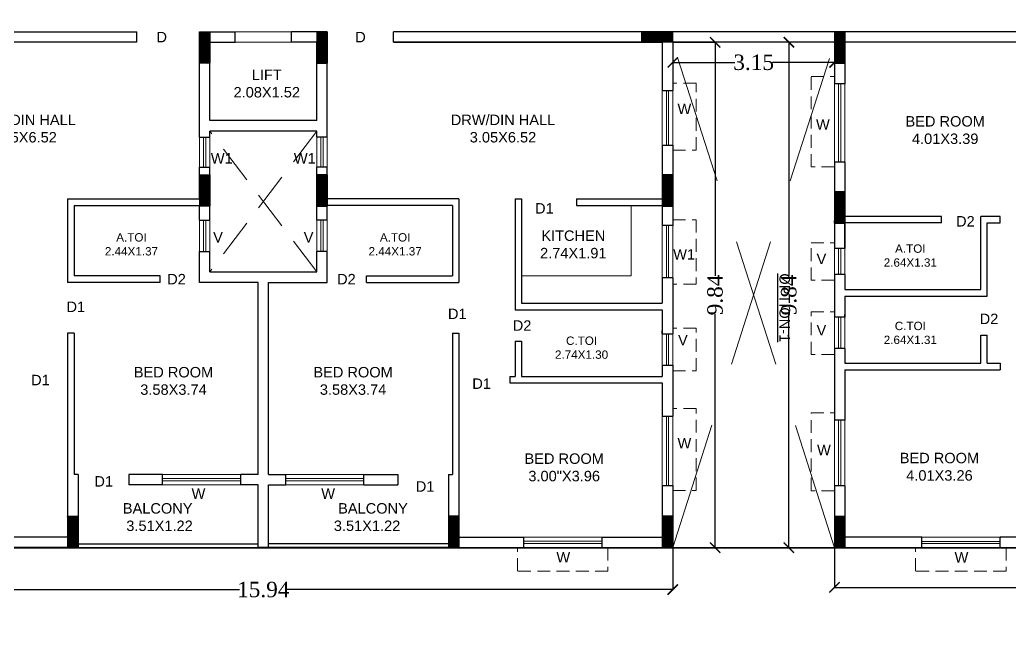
# Model space of a CAD drawing. Header units: metres. Extents: x 0 to 63445, y 32361 to 32804.
# Drawn here: x 63020.57 to 63039.85, y 32756.5 to 32768.65 of the extents above; entities that cross this region are included whole.
import ezdxf

# ---------------------------------------------------------------- set-up
doc = ezdxf.new("R2010")
doc.units = ezdxf.units.M
doc.header["$MEASUREMENT"] = 0
doc.header["$PDMODE"] = 34
doc.header["$PDSIZE"] = -10
for name, pattern in [('CONTINULUS', [0]), ('DASHED', [0.75, 0.5, -0.25]), ('DASHED2', [0.375, 0.25, -0.125])]:
    doc.linetypes.add(name, pattern=pattern)
doc.layers.get('0').update_dxf_attribs({"lineweight": 25})
doc.layers.add('BLK_1_COVERED_AREA', color=140, linetype='Continuous', lineweight=30, true_color=0x00bfff)
for name, color, linetype, lineweight in [('BLK_1_LVL_0_BLDG_FOOT_PRINT', 1, 'DASHED', 9), ('COLUMN', 1, 'Continuous', 30), ('elev', 252, 'Continuous', 20), ('hatch', 251, 'Continuous', 20), ('TEXT-2', 65, 'Continuous', 18), ('wall', 7, 'Continuous', 30), ('window', 154, 'Continuous', 9)]:
    doc.layers.add(name, color=color, linetype=linetype, lineweight=lineweight)
doc.layers.add('BLK_1_LVL_0_FRONT_SETBACK', color=2, linetype='Continuous', plot=False)
doc.layers.add('text', color=65, linetype='Continuous')
doc.styles.add('AutoDCRFont', font='arial.ttf')
doc.styles.get("Standard").update_dxf_attribs({"font": 'arial.ttf', "height": 0.4})
doc.styles.add('TNR', font='times.ttf', dxfattribs={"height": 0.5})
doc.dimstyles.new('ARCHANA', dxfattribs={"dimscale": 0, "dimtxt": 0.5, "dimasz": 0.5, "dimexe": 0, "dimexo": 0, "dimgap": 0, "dimtad": 0, "dimzin": 0, "dimdsep": 46, "dimtxsty": 'TNR', "dimblk": 'ARCHTICK', "dimcen": 0.09, "dimclrd": 36, "dimclre": 36, "dimclrt": 7, "dimadec": 0, "dimazin": 0, "dimtfac": 1, "dimtofl": 0, "dimtmove": 0, "dimatfit": 3, "dimldrblk": 'ARCHTICK', "dimfxl": 1, "dimfrac": 2, "dimtolj": 1, "dimtzin": 0, "dimlwd": -1, "dimlwe": -1, "dimarcsym": 0})

# ---------------------------------------------------------------- blocks, each defined once
blk = doc.blocks.new('A$C7D115503')
at = {"layer": 'COLUMN', "ltscale": 3}
h = blk.add_hatch(dxfattribs=at)
h.set_pattern_fill('ANSI31', color=256, style=0)
h.paths.add_polyline_path([(-14.36, -11.59), (-6.36, -11.59), (-6.36, 12.41), (-14.36, 12.41)])
at = {"layer": 'COLUMN', "ltscale": 0.05}
for p, q in [((-14.36, 12.41), (-6.36, 12.41)), ((-14.36, 12.41), (-14.36, -11.59)), ((-6.36, 12.41), (-6.36, -11.59)), ((-6.36, -11.59), (-14.36, -11.59))]:
    blk.add_line(p, q, dxfattribs=at)
blk = doc.blocks.new('_ArchTick')
at = {"color": 0, "linetype": 'ByBlock', "const_width": 0.15}
blk.add_lwpolyline([(-0.5, -0.5), (0.5, 0.5)], dxfattribs=at)
blk = doc.blocks.new('*D111')
at = {"layer": 'Defpoints', "color": 0, "ltscale": 0.5, "transparency": 16777216}
for p in [(63017.337, 32758.376), (63033.281, 32758.376), (63033.281, 32757.558)]:
    blk.add_point(p, dxfattribs=at)
at = {"layer": 'wall', "color": 36, "ltscale": 0.5, "transparency": 16777216}
for p, q in [((63017.337, 32758.376), (63017.337, 32757.558)), ((63033.281, 32758.376), (63033.281, 32757.558)), ((63017.337, 32757.558), (63024.845, 32757.558)), ((63033.281, 32757.558), (63025.774, 32757.558))]:
    blk.add_line(p, q, dxfattribs=at)
at = {"layer": 'wall', "color": 36, "ltscale": 0.5, "transparency": 16777216, "xscale": 0.2, "yscale": 0.2, "zscale": 0.2, "rotation": 180}
blk.add_blockref('_ArchTick', (63017.337, 32757.558), dxfattribs=at)
at = {"layer": 'wall', "color": 36, "ltscale": 0.5, "transparency": 16777216, "xscale": 0.2, "yscale": 0.2, "zscale": 0.2}
blk.add_blockref('_ArchTick', (63033.281, 32757.558), dxfattribs=at)
at = {"layer": 'wall', "color": 7, "ltscale": 0.5, "transparency": 16777216, "insert": (63025.309, 32757.558), "char_height": 0.5, "attachment_point": 5, "style": 'TNR'}
blk.add_mtext('\\A1;{\\H0.6x;15.94}', dxfattribs=at)
blk = doc.blocks.new('*D112')
at = {"layer": 'Defpoints', "color": 0, "ltscale": 0.5, "transparency": 16777216}
for p in [(63033.281, 32768.214), (63034.106, 32768.214), (63033.281, 32758.375)]:
    blk.add_point(p, dxfattribs=at)
at = {"layer": 'wall', "color": 36, "ltscale": 0.5, "transparency": 16777216}
for p, q in [((63033.281, 32768.214), (63034.106, 32768.214)), ((63034.106, 32768.214), (63034.106, 32763.666)), ((63034.106, 32758.375), (63034.106, 32762.924)), ((63033.281, 32758.375), (63034.106, 32758.375))]:
    blk.add_line(p, q, dxfattribs=at)
at = {"layer": 'wall', "color": 36, "ltscale": 0.5, "transparency": 16777216, "xscale": 0.2, "yscale": 0.2, "zscale": 0.2}
for p, rotation in [((63034.106, 32768.214), 90), ((63034.106, 32758.375), 270)]:
    blk.add_blockref('_ArchTick', p, dxfattribs=dict(at, rotation=rotation))
at = {"layer": 'wall', "color": 7, "ltscale": 0.5, "transparency": 16777216, "insert": (63034.106, 32763.295), "char_height": 0.5, "attachment_point": 5, "rotation": 90, "style": 'TNR'}
blk.add_mtext('\\A1;{\\H0.6x;9.84}', dxfattribs=at)
blk = doc.blocks.new('*D113')
at = {"layer": 'Defpoints', "color": 0, "ltscale": 0.5, "transparency": 16777216}
for p in [(63033.281, 32768.214), (63036.43, 32768.214), (63033.281, 32767.822)]:
    blk.add_point(p, dxfattribs=at)
at = {"layer": 'wall', "color": 36, "ltscale": 0.5, "transparency": 16777216}
for p, q in [((63033.281, 32768.214), (63033.281, 32767.822)), ((63036.43, 32768.214), (63036.43, 32767.822)), ((63033.281, 32767.822), (63034.492, 32767.822)), ((63036.43, 32767.822), (63035.22, 32767.822))]:
    blk.add_line(p, q, dxfattribs=at)
at = {"layer": 'wall', "color": 36, "ltscale": 0.5, "transparency": 16777216, "xscale": 0.2, "yscale": 0.2, "zscale": 0.2, "rotation": 180}
blk.add_blockref('_ArchTick', (63033.281, 32767.822), dxfattribs=at)
at = {"layer": 'wall', "color": 36, "ltscale": 0.5, "transparency": 16777216, "xscale": 0.2, "yscale": 0.2, "zscale": 0.2}
blk.add_blockref('_ArchTick', (63036.43, 32767.822), dxfattribs=at)
at = {"layer": 'wall', "color": 7, "ltscale": 0.5, "transparency": 16777216, "insert": (63034.856, 32767.822), "char_height": 0.5, "attachment_point": 5, "style": 'TNR'}
blk.add_mtext('\\A1;{\\H0.6x;3.15}', dxfattribs=at)
blk = doc.blocks.new('*D114')
at = {"layer": 'Defpoints', "color": 0, "ltscale": 0.5, "transparency": 16777216}
for p in [(63036.43, 32768.214), (63035.542, 32758.375), (63036.43, 32758.375)]:
    blk.add_point(p, dxfattribs=at)
at = {"layer": 'wall', "color": 36, "ltscale": 0.5, "transparency": 16777216}
for p, q in [((63036.43, 32768.214), (63035.542, 32768.214)), ((63035.542, 32768.214), (63035.542, 32763.666)), ((63035.542, 32758.375), (63035.542, 32762.924)), ((63036.43, 32758.375), (63035.542, 32758.375))]:
    blk.add_line(p, q, dxfattribs=at)
at = {"layer": 'wall', "color": 36, "ltscale": 0.5, "transparency": 16777216, "xscale": 0.2, "yscale": 0.2, "zscale": 0.2}
for p, rotation in [((63035.542, 32768.214), 90), ((63035.542, 32758.375), 270)]:
    blk.add_blockref('_ArchTick', p, dxfattribs=dict(at, rotation=rotation))
at = {"layer": 'wall', "color": 7, "ltscale": 0.5, "transparency": 16777216, "insert": (63035.542, 32763.295), "char_height": 0.5, "attachment_point": 5, "rotation": 90, "style": 'TNR'}
blk.add_mtext('\\A1;{\\H0.6x;9.84}', dxfattribs=at)
blk = doc.blocks.new('*D115')
at = {"layer": 'Defpoints', "color": 0, "ltscale": 0.5, "transparency": 16777216}
for p in [(63036.43, 32758.375), (63046.744, 32758.375), (63046.744, 32757.603)]:
    blk.add_point(p, dxfattribs=at)
at = {"layer": 'wall', "color": 36, "ltscale": 0.5, "transparency": 16777216}
for p, q in [((63036.43, 32758.375), (63036.43, 32757.603)), ((63046.744, 32758.375), (63046.744, 32757.603)), ((63036.43, 32757.603), (63041.142, 32757.603)), ((63046.744, 32757.603), (63042.032, 32757.603))]:
    blk.add_line(p, q, dxfattribs=at)
at = {"layer": 'wall', "color": 36, "ltscale": 0.5, "transparency": 16777216, "xscale": 0.2, "yscale": 0.2, "zscale": 0.2, "rotation": 180}
blk.add_blockref('_ArchTick', (63036.43, 32757.603), dxfattribs=at)
at = {"layer": 'wall', "color": 36, "ltscale": 0.5, "transparency": 16777216, "xscale": 0.2, "yscale": 0.2, "zscale": 0.2}
blk.add_blockref('_ArchTick', (63046.744, 32757.603), dxfattribs=at)
at = {"layer": 'wall', "color": 7, "ltscale": 0.5, "transparency": 16777216, "insert": (63041.587, 32757.603), "char_height": 0.5, "attachment_point": 5, "style": 'TNR'}
blk.add_mtext('\\A1;{\\H0.6x;10.31}', dxfattribs=at)

msp = doc.modelspace()

# ---------------------------------------------------------------- linework, layer by layer
at = {"layer": 'BLK_1_COVERED_AREA', "linetype": 'CONTINULUS', "ltscale": 0.05}
msp.add_lwpolyline([(62984.4846, 32758.3753), (63046.7442, 32758.3753), (63046.7442, 32759.9842), (63047.3538, 32759.9842), (63047.3538, 32761.8342), (63047.8635, 32761.8342), (63047.8635, 32768.2648), (63046.7442, 32768.2648), (63046.7442, 32770.7033), (63047.8635, 32770.7033), (63047.8635, 32777.1339), (63047.3538, 32777.1339), (63047.3538, 32778.9839), (63046.7442, 32778.9839), (63046.7442, 32780.5928), (62984.4846, 32780.5928)], dxfattribs=at)
at = {"layer": 'BLK_1_LVL_0_BLDG_FOOT_PRINT', "linetype": 'CONTINULUS', "ltscale": 0.05}
msp.add_lwpolyline([(62984.4846, 32758.3753), (63046.7442, 32758.3753), (63046.7442, 32759.9842), (63047.3538, 32759.9842), (63047.3538, 32761.8342), (63047.8635, 32761.8342), (63047.8635, 32768.2648), (63046.7442, 32768.2648), (63046.7442, 32770.7033), (63047.8635, 32770.7033), (63047.8635, 32777.1339), (63047.3538, 32777.1339), (63047.3538, 32778.9839), (63046.7442, 32778.9839), (63046.7442, 32780.5928), (62984.4846, 32780.5928)], dxfattribs=at)
at = {"layer": 'BLK_1_LVL_0_FRONT_SETBACK', "color": 2}
msp.add_lwpolyline([(62985.3163, 32758.3753), (62985.3091, 32750.3873), (62989.5683, 32749.7189), (62998.1526, 32749.33), (63016.088, 32749.2672), (63046.8705, 32749.1635), (63046.7442, 32758.3753), (62985.3163, 32758.3753)], close=True, dxfattribs=at)
at = {"layer": 'elev', "linetype": 'DASHED2', "ltscale": 3}
for p, q in [((63026.3508, 32763.7435), (63024.2679, 32766.4868)), ((63026.3508, 32766.4868), (63024.2679, 32763.7435))]:
    msp.add_line(p, q, dxfattribs=at)
at = {"layer": 'elev', "ltscale": 0.05}
for p in [(63032.4685, 32765.0389), (63030.3387, 32763.6673)]:
    msp.add_line(p, (63032.4685, 32763.6673), dxfattribs=at)
at = {"layer": 'hatch'}
for p, q in [((63025.8555, 32768.4172), (63024.6362, 32768.4172)), ((63025.8555, 32768.214), (63024.6362, 32768.214))]:
    msp.add_line(p, q, dxfattribs=at)
at = {"layer": 'hatch', "linetype": 'DASHED2', "ltscale": 10}
for p, q in [((63036.4299, 32758.3753), (63033.2814, 32768.214)), ((63033.2814, 32758.3764), (63036.4299, 32768.214))]:
    msp.add_line(p, q, dxfattribs=at)
at = {"layer": 'wall', "ltscale": 0.5}
msp.add_line((63017.9469, 32768.4172), (63022.8493, 32768.4172), dxfattribs=at)
at = {"layer": 'wall', "ltscale": 0.05}
for p, q in [((63022.8493, 32768.214), (63022.8493, 32768.4172)), ((63024.0647, 32766.3684), (63024.0647, 32768.4172)), ((63026.554, 32766.3684), (63026.554, 32768.4172)), ((63027.8421, 32768.214), (63027.8421, 32768.4172)), ((63022.8493, 32768.214), (63017.5405, 32768.214)), ((63024.2679, 32766.69), (63024.2679, 32768.214)), ((63026.3508, 32766.69), (63026.3508, 32768.214)), ((63027.8421, 32768.214), (63033.0782, 32768.214)), ((63033.0782, 32768.214), (63033.0782, 32767.276)), ((63033.2814, 32768.214), (63033.2814, 32767.276)), ((63036.4299, 32767.8076), (63036.4299, 32767.4041)), ((63036.6331, 32767.8076), (63036.6331, 32767.4041)), ((63024.2679, 32766.3684), (63024.2679, 32766.4868)), ((63026.3508, 32766.3684), (63026.3508, 32766.4868)), ((63033.0782, 32766.2092), (63033.0782, 32765.1659)), ((63033.2814, 32766.2092), (63033.2814, 32764.6455)), ((63036.4299, 32765.88), (63036.4299, 32764.2)), ((63036.6331, 32765.88), (63036.6331, 32764.823)), ((63024.0647, 32765.1659), (63024.0647, 32765.7842)), ((63024.2679, 32764.7512), (63024.2679, 32765.7842)), ((63026.3508, 32764.7512), (63026.3508, 32765.7842)), ((63026.554, 32765.1659), (63026.554, 32765.7842)), ((63021.4992, 32765.1659), (63021.4992, 32763.5403)), ((63021.4992, 32765.1659), (63024.0647, 32765.1659)), ((63029.1194, 32765.1659), (63026.554, 32765.1659)), ((63029.1194, 32765.1659), (63029.1194, 32763.5403)), ((63030.2117, 32765.1659), (63030.2117, 32763.0057)), ((63030.2117, 32765.1659), (63030.3387, 32765.1659)), ((63030.3387, 32765.1659), (63030.3387, 32763.1327)), ((63031.4055, 32765.1659), (63031.4055, 32765.0389)), ((63031.4055, 32765.1659), (63033.0782, 32765.1659)), ((63021.6262, 32765.0389), (63021.6262, 32763.6673)), ((63021.6262, 32765.0389), (63024.0647, 32765.0389)), ((63024.0647, 32764.7512), (63024.0647, 32765.0389)), ((63028.9924, 32765.0389), (63026.554, 32765.0389)), ((63026.554, 32764.7512), (63026.554, 32765.0389)), ((63028.9924, 32765.0389), (63028.9924, 32763.6673)), ((63031.4055, 32765.0389), (63033.0782, 32765.0389)), ((63033.0782, 32765.0389), (63033.0782, 32764.6455)), ((63036.6331, 32764.696), (63036.6331, 32764.2)), ((63024.0647, 32763.5403), (63024.0647, 32764.1416)), ((63024.2679, 32763.7435), (63024.2679, 32764.1416)), ((63026.3508, 32763.7435), (63026.3508, 32764.1416)), ((63026.554, 32763.5403), (63026.554, 32764.1416)), ((63023.3027, 32763.6673), (63021.6262, 32763.6673)), ((63023.3027, 32763.5403), (63023.3027, 32763.6673)), ((63024.2679, 32763.7435), (63026.3508, 32763.7435)), ((63027.316, 32763.6673), (63028.9924, 32763.6673)), ((63027.316, 32763.5403), (63027.316, 32763.6673)), ((63033.0782, 32763.6295), (63033.0782, 32763.1327)), ((63033.2814, 32763.6295), (63033.2814, 32762.5406)), ((63036.4299, 32763.695), (63036.4299, 32762.86)), ((63036.6331, 32763.695), (63036.6331, 32763.4006)), ((63023.3027, 32763.5403), (63021.4992, 32763.5403)), ((63025.2077, 32763.5403), (63024.0647, 32763.5403)), ((63025.2077, 32759.7989), (63025.2077, 32763.5403)), ((63025.2077, 32759.7989), (63025.2077, 32763.5403)), ((63025.4109, 32763.5403), (63026.554, 32763.5403)), ((63025.4109, 32759.7989), (63025.4109, 32763.5403)), ((63025.4109, 32759.7989), (63025.4109, 32763.5403)), ((63027.316, 32763.5403), (63029.1194, 32763.5403)), ((63036.6331, 32763.4006), (63039.2764, 32763.4006)), ((63036.6331, 32763.2736), (63036.6331, 32762.86)), ((63036.6331, 32763.2736), (63039.4034, 32763.2736)), ((63030.2117, 32763.0057), (63033.0782, 32763.0057)), ((63030.3387, 32763.1327), (63033.0782, 32763.1327)), ((63033.0782, 32763.0057), (63033.0782, 32762.5406)), ((63021.6262, 32762.5497), (63021.4992, 32762.5497)), ((63021.6262, 32762.5497), (63021.4992, 32762.5497)), ((63021.4992, 32762.5497), (63021.4992, 32758.9861)), ((63021.6262, 32762.5497), (63021.6262, 32759.7989)), ((63028.9924, 32762.5497), (63029.1194, 32762.5497)), ((63028.9924, 32762.5497), (63029.1194, 32762.5497)), ((63028.9924, 32762.5497), (63028.9924, 32759.7989)), ((63029.1194, 32762.5497), (63029.1194, 32758.9861)), ((63039.2764, 32762.5116), (63039.4034, 32762.5116)), ((63030.2117, 32762.3961), (63030.3387, 32762.3961)), ((63030.2117, 32762.3961), (63030.2117, 32761.709)), ((63030.3387, 32762.3961), (63030.3387, 32761.709)), ((63036.4299, 32762.2503), (63036.4299, 32760.8569)), ((63036.6331, 32762.2503), (63036.6331, 32761.9654)), ((63033.0782, 32761.931), (63033.0782, 32761.709)), ((63033.2814, 32761.931), (63033.2814, 32760.9375)), ((63036.6331, 32761.9654), (63039.2764, 32761.9654)), ((63036.6331, 32761.8384), (63036.6331, 32760.8569)), ((63036.6331, 32761.8384), (63039.5812, 32761.8384)), ((63039.4034, 32761.9654), (63039.6574, 32761.9654)), ((63039.4542, 32761.8384), (63039.6574, 32761.8384)), ((63039.6574, 32761.9654), (63039.6574, 32761.8384)), ((63030.1101, 32761.709), (63030.2117, 32761.709)), ((63030.1101, 32761.709), (63030.1101, 32761.582)), ((63030.3387, 32761.709), (63033.0782, 32761.709)), ((63030.3387, 32761.709), (63033.0782, 32761.709)), ((63030.1101, 32761.582), (63033.0782, 32761.582)), ((63030.2117, 32761.582), (63033.0782, 32761.582)), ((63033.0782, 32761.582), (63033.0782, 32760.9375)), ((63021.7024, 32759.7989), (63021.6262, 32759.7989)), ((63021.7024, 32759.7989), (63021.7024, 32758.9861)), ((63023.349, 32759.7989), (63022.6931, 32759.7989)), ((63022.6931, 32759.7989), (63022.6931, 32759.5957)), ((63025.2077, 32759.7989), (63024.873, 32759.7989)), ((63025.4109, 32759.7989), (63025.7456, 32759.7989)), ((63027.2697, 32759.7989), (63027.9256, 32759.7989)), ((63027.9256, 32759.7989), (63027.9256, 32759.5957)), ((63028.9162, 32759.7989), (63028.9924, 32759.7989)), ((63028.9162, 32759.7989), (63028.9162, 32758.9861)), ((63023.349, 32759.5957), (63022.6931, 32759.5957)), ((63025.2077, 32759.5957), (63024.873, 32759.5957)), ((63025.2077, 32758.3764), (63025.2077, 32759.5957)), ((63025.2077, 32758.3764), (63025.2077, 32759.5957)), ((63025.4109, 32759.5957), (63025.7456, 32759.5957)), ((63025.4109, 32758.3764), (63025.4109, 32759.5957)), ((63025.4109, 32758.3764), (63025.4109, 32759.5957)), ((63027.2697, 32759.5957), (63027.9256, 32759.5957)), ((63033.0782, 32759.5839), (63033.0782, 32758.5796)), ((63033.2814, 32759.5839), (63033.2814, 32758.3764)), ((63036.4299, 32759.5783), (63036.4299, 32758.3753)), ((63036.6331, 32759.5783), (63036.6331, 32758.5785)), ((63021.4992, 32758.9861), (63021.4992, 32758.3764)), ((63021.5754, 32758.9861), (63021.5754, 32758.4526)), ((63029.0432, 32758.9861), (63029.0432, 32758.4526)), ((63029.1194, 32758.9861), (63029.1194, 32758.3764)), ((63021.4992, 32758.5796), (63020.237, 32758.5796)), ((63029.1194, 32758.5796), (63030.3817, 32758.5796)), ((63031.9057, 32758.5796), (63033.0782, 32758.5796)), ((63031.9057, 32758.5796), (63031.9057, 32758.5669)), ((63038.1334, 32758.5785), (63036.6331, 32758.5785)), ((63040.5718, 32758.5785), (63039.6574, 32758.5785)), ((63039.6574, 32758.5785), (63039.6574, 32758.5658)), ((63021.4992, 32758.3764), (63020.237, 32758.3764)), ((63021.4992, 32758.3764), (63025.2077, 32758.3764)), ((63021.5754, 32758.4526), (63025.2077, 32758.4526)), ((63025.4109, 32758.3764), (63025.2077, 32758.3764)), ((63025.2077, 32758.3764), (63025.4109, 32758.3764)), ((63025.2077, 32758.3764), (63025.4109, 32758.3764)), ((63025.4109, 32758.3764), (63025.2077, 32758.3764)), ((63029.0432, 32758.4526), (63025.4109, 32758.4526)), ((63029.1194, 32758.3764), (63025.4109, 32758.3764)), ((63029.1194, 32758.3764), (63030.3817, 32758.3764)), ((63031.9057, 32758.3764), (63033.2814, 32758.3764)), ((63038.1334, 32758.3753), (63036.6331, 32758.3753)), ((63040.5718, 32758.3753), (63039.6574, 32758.3753))]:
    msp.add_line(p, q, dxfattribs=at)
at = {"layer": 'wall'}
for p, q in [((63024.0647, 32768.4172), (63024.7632, 32768.4172)), ((63024.7632, 32768.214), (63024.7632, 32768.4172)), ((63026.554, 32768.4172), (63025.8555, 32768.4172)), ((63025.8555, 32768.214), (63025.8555, 32768.4172)), ((63036.4299, 32768.4172), (63027.8421, 32768.4172)), ((63040.5718, 32768.4172), (63036.6331, 32768.4172)), ((63024.2679, 32768.214), (63024.7632, 32768.214)), ((63026.3508, 32768.214), (63025.8555, 32768.214)), ((63036.4299, 32768.214), (63027.8421, 32768.214)), ((63040.5718, 32768.214), (63036.6331, 32768.214)), ((63026.3508, 32766.69), (63024.2679, 32766.69)), ((63026.3508, 32766.4868), (63024.2679, 32766.4868)), ((63038.5144, 32764.823), (63036.6331, 32764.823)), ((63038.5144, 32764.696), (63038.5144, 32764.823)), ((63039.6574, 32764.823), (63039.2764, 32764.823)), ((63039.2764, 32763.4006), (63039.2764, 32764.823)), ((63039.6574, 32764.696), (63039.6574, 32764.823)), ((63038.5144, 32764.696), (63036.6331, 32764.696)), ((63039.4034, 32763.2736), (63039.4034, 32764.696)), ((63039.4034, 32764.696), (63039.6574, 32764.696)), ((63039.2764, 32761.9654), (63039.2764, 32762.5116)), ((63039.4034, 32761.9654), (63039.4034, 32762.5116)), ((63036.4299, 32758.3753), (63033.2814, 32758.3753))]:
    msp.add_line(p, q, dxfattribs=at)
at = {"layer": 'wall', "ltscale": 3}
for p, q in [((63033.0782, 32767.276), (63033.2814, 32767.276)), ((63036.6331, 32767.4041), (63036.4299, 32767.4041)), ((63024.0647, 32766.3684), (63024.2679, 32766.3684)), ((63026.554, 32766.3684), (63026.3508, 32766.3684)), ((63033.0782, 32766.2092), (63033.2814, 32766.2092)), ((63036.6331, 32765.88), (63036.4299, 32765.88)), ((63024.0647, 32765.7842), (63024.2679, 32765.7842)), ((63026.554, 32765.7842), (63026.3508, 32765.7842)), ((63024.0647, 32764.7512), (63024.2679, 32764.7512)), ((63026.554, 32764.7512), (63026.3508, 32764.7512)), ((63033.2814, 32764.6455), (63033.0782, 32764.6455)), ((63024.0647, 32764.1416), (63024.2679, 32764.1416)), ((63026.554, 32764.1416), (63026.3508, 32764.1416)), ((63036.6331, 32764.2), (63036.4299, 32764.2)), ((63033.2814, 32763.6295), (63033.0782, 32763.6295)), ((63036.6331, 32763.695), (63036.4299, 32763.695)), ((63036.6331, 32762.86), (63036.4299, 32762.86)), ((63033.0782, 32762.5406), (63033.2814, 32762.5406)), ((63036.6331, 32762.2503), (63036.4299, 32762.2503)), ((63033.0782, 32761.931), (63033.2814, 32761.931)), ((63033.0782, 32760.9375), (63033.2814, 32760.9375)), ((63036.6331, 32760.8569), (63036.4299, 32760.8569)), ((63023.349, 32759.5957), (63023.349, 32759.7989)), ((63024.873, 32759.5957), (63024.873, 32759.7989)), ((63025.7456, 32759.5957), (63025.7456, 32759.7989)), ((63027.2697, 32759.5957), (63027.2697, 32759.7989)), ((63033.0782, 32759.5839), (63033.2814, 32759.5839)), ((63036.6331, 32759.5783), (63036.4299, 32759.5783)), ((63030.3817, 32758.3764), (63030.3817, 32758.5796)), ((63031.9057, 32758.3764), (63031.9057, 32758.5796)), ((63038.1334, 32758.3753), (63038.1334, 32758.5785)), ((63039.6574, 32758.3753), (63039.6574, 32758.5785))]:
    msp.add_line(p, q, dxfattribs=at)
at = {"layer": 'wall', "ltscale": 0.1}
for p, q in [((63024.0647, 32764.7512), (63024.0647, 32764.8089)), ((63026.554, 32764.7512), (63026.554, 32764.8089)), ((63036.6331, 32764.2), (63036.6331, 32764.696)), ((63036.6331, 32762.86), (63036.6331, 32762.9177)), ((63033.0782, 32762.5406), (63033.0782, 32762.5983))]:
    msp.add_line(p, q, dxfattribs=at)
at = {"layer": 'window'}
for p, q in [((63033.0782, 32767.276), (63033.0782, 32766.2092)), ((63033.1581, 32767.2708), (63033.1581, 32766.2101)), ((63033.2014, 32767.2708), (63033.2014, 32766.2101)), ((63033.2814, 32767.2708), (63033.2814, 32766.2101)), ((63036.4299, 32767.4041), (63036.4299, 32765.881)), ((63036.5099, 32767.4041), (63036.5099, 32765.881)), ((63036.5532, 32767.4041), (63036.5532, 32765.881)), ((63036.6331, 32767.4041), (63036.6331, 32765.881)), ((63024.0647, 32766.3684), (63024.0647, 32765.7851)), ((63024.1447, 32766.3632), (63024.1447, 32765.7851)), ((63024.188, 32766.3632), (63024.188, 32765.7851)), ((63024.2679, 32766.3632), (63024.2679, 32765.7851)), ((63026.3508, 32766.3632), (63026.3508, 32765.7851)), ((63026.4307, 32766.3632), (63026.4307, 32765.7851)), ((63026.474, 32766.3632), (63026.474, 32765.7851)), ((63026.554, 32766.3684), (63026.554, 32765.7851)), ((63024.0647, 32764.7512), (63024.0647, 32764.7512)), ((63024.0647, 32764.7512), (63024.0647, 32764.1425)), ((63024.1447, 32764.7512), (63024.1447, 32764.1425)), ((63024.188, 32764.7512), (63024.188, 32764.1425)), ((63024.2679, 32764.7512), (63024.2679, 32764.1425)), ((63026.3508, 32764.7512), (63026.3508, 32764.1425)), ((63026.4307, 32764.7512), (63026.4307, 32764.1425)), ((63026.474, 32764.7512), (63026.474, 32764.1425)), ((63026.554, 32764.7512), (63026.554, 32764.7512)), ((63026.554, 32764.7512), (63026.554, 32764.1425)), ((63033.0782, 32763.6295), (63033.0782, 32764.6455)), ((63033.1581, 32763.6295), (63033.1581, 32764.6455)), ((63033.2014, 32763.6295), (63033.2014, 32764.6455)), ((63033.2814, 32763.6295), (63033.2814, 32764.6455)), ((63024.0647, 32764.1425), (63024.0647, 32764.1416)), ((63024.1447, 32764.1425), (63024.1447, 32764.1416)), ((63024.188, 32764.1425), (63024.188, 32764.1416)), ((63024.2679, 32764.1425), (63024.2679, 32764.1416)), ((63026.3508, 32764.1425), (63026.3508, 32764.1416)), ((63026.4307, 32764.1425), (63026.4307, 32764.1416)), ((63026.474, 32764.1425), (63026.474, 32764.1416)), ((63026.554, 32764.1425), (63026.554, 32764.1416)), ((63036.4299, 32764.2), (63036.4299, 32763.695)), ((63036.5099, 32764.2), (63036.5099, 32763.695)), ((63036.5532, 32764.2), (63036.5532, 32763.695)), ((63036.6331, 32764.2), (63036.6331, 32763.695)), ((63036.4299, 32763.6959), (63036.4299, 32763.695)), ((63036.5098, 32763.6959), (63036.5098, 32763.695)), ((63036.5531, 32763.6959), (63036.5531, 32763.695)), ((63036.6331, 32763.6959), (63036.6331, 32763.695)), ((63036.4299, 32762.86), (63036.4299, 32762.2503)), ((63036.5099, 32762.86), (63036.5099, 32762.2503)), ((63036.5532, 32762.86), (63036.5532, 32762.2503)), ((63036.6331, 32762.86), (63036.6331, 32762.2503)), ((63033.0782, 32762.5406), (63033.0781, 32761.931)), ((63033.1582, 32762.5406), (63033.1581, 32761.931)), ((63033.2015, 32762.5406), (63033.2014, 32761.931)), ((63033.2814, 32762.5406), (63033.2813, 32761.931)), ((63036.4299, 32762.2512), (63036.4299, 32762.2503)), ((63036.5098, 32762.2512), (63036.5098, 32762.2503)), ((63036.5531, 32762.2512), (63036.5531, 32762.2503)), ((63036.6331, 32762.2512), (63036.6331, 32762.2503)), ((63033.0782, 32761.9319), (63033.0782, 32761.931)), ((63033.1582, 32761.9319), (63033.1582, 32761.931)), ((63033.2015, 32761.9319), (63033.2015, 32761.931)), ((63033.2814, 32761.9319), (63033.2814, 32761.931)), ((63033.0782, 32760.9375), (63033.0782, 32759.5839)), ((63033.1581, 32760.9375), (63033.1581, 32759.5839)), ((63033.2014, 32760.9375), (63033.2014, 32759.5839)), ((63033.2814, 32760.9375), (63033.2814, 32759.5839)), ((63036.4299, 32760.8569), (63036.4299, 32759.5792)), ((63036.5099, 32760.8569), (63036.5099, 32759.5792)), ((63036.5532, 32760.8569), (63036.5532, 32759.5792)), ((63036.6331, 32760.8569), (63036.6331, 32759.5792)), ((63024.873, 32759.7989), (63023.3499, 32759.7989)), ((63024.873, 32759.7189), (63023.3499, 32759.7189)), ((63025.7456, 32759.7989), (63027.2688, 32759.7989)), ((63025.7456, 32759.7189), (63027.2688, 32759.7189)), ((63024.873, 32759.5957), (63023.349, 32759.5957)), ((63024.873, 32759.6756), (63023.3499, 32759.6756)), ((63025.7456, 32759.6756), (63027.2688, 32759.6756)), ((63025.7456, 32759.5957), (63027.2697, 32759.5957)), ((63030.3817, 32758.5796), (63031.9048, 32758.5796)), ((63038.1334, 32758.5785), (63039.6565, 32758.5785)), ((63030.3817, 32758.4997), (63031.9048, 32758.4997)), ((63030.3817, 32758.4564), (63031.9048, 32758.4564)), ((63030.3817, 32758.3764), (63031.9048, 32758.3764)), ((63038.1334, 32758.4986), (63039.6565, 32758.4986)), ((63038.1334, 32758.4553), (63039.6565, 32758.4553)), ((63038.1334, 32758.3753), (63039.6565, 32758.3753))]:
    msp.add_line(p, q, dxfattribs=at)
at = {"layer": 'window', "color": 8, "linetype": 'DASHED2'}
for points in [[(63033.2814, 32766.1155), (63033.7386, 32766.1155), (63033.7386, 32767.4204), (63033.2814, 32767.4204)], [(63036.4299, 32765.7863), (63035.9727, 32765.7863), (63035.9727, 32767.5485), (63036.4299, 32767.5485)], [(63033.2814, 32764.7597), (63033.7386, 32764.7597), (63033.7386, 32763.5056), (63033.2814, 32763.5056)], [(63036.4299, 32763.5799), (63035.9727, 32763.5799), (63035.9727, 32764.3091), (63036.4299, 32764.3091)], [(63036.4299, 32762.1352), (63035.9727, 32762.1352), (63035.9727, 32762.9691), (63036.4299, 32762.9691)], [(63033.2814, 32761.8158), (63033.7386, 32761.8158), (63033.7386, 32762.6498), (63033.2814, 32762.6498)], [(63033.2814, 32759.4901), (63033.7386, 32759.4901), (63033.7386, 32761.0819), (63033.2814, 32761.0819)], [(63036.4299, 32759.4846), (63035.9727, 32759.4846), (63035.9727, 32761.0013), (63036.4299, 32761.0013)], [(63032.02, 32758.3764), (63032.02, 32757.9192), (63030.2578, 32757.9192), (63030.2578, 32758.3764)], [(63039.7717, 32758.3753), (63039.7717, 32757.9181), (63038.0095, 32757.9181), (63038.0095, 32758.3753)]]:
    msp.add_lwpolyline(points, dxfattribs=at)

# ---------------------------------------------------------------- block references
at = {"layer": 'COLUMN', "ltscale": 0.05, "yscale": 0.025400733691282, "zscale": 0.025400733691282}
for p, xscale in [((63024.4295, 32768.1019), 0.025400733691282), ((63026.1891, 32768.1019), -0.025400733691282), ((63036.2683, 32768.1019), -0.025400733691282), ((63024.4295, 32765.3205), 0.025400733691282), ((63026.1891, 32765.3205), -0.025400733691282), ((63032.9165, 32765.3205), -0.025400733691282), ((63036.2683, 32764.9903), -0.025400733691282), ((63021.8641, 32758.6707), 0.025400733691282), ((63028.7546, 32758.6707), -0.025400733691282), ((63032.9165, 32758.6707), -0.025400733691282), ((63036.2683, 32758.6696), -0.025400733691282)]:
    msp.add_blockref('A$C7D115503', p, dxfattribs=dict(at, xscale=xscale))
at = {"layer": 'COLUMN', "ltscale": 0.05, "xscale": -0.025400733691282, "yscale": 0.025400733691282, "zscale": 0.025400733691282, "rotation": 270}
msp.add_blockref('A$C7D115503', (63032.966, 32768.5789), dxfattribs=at)

# ---------------------------------------------------------------- texts
at = {"layer": 'text'}
for s, insert, char_height, width, attachment_point in [('\\pxqc;D', (63026.266, 32768.4172), 0.20321, 5.867919, 3), ('\\pxqc;D', (63030.1358, 32768.4172), 0.20321, 5.867919, 3), ('\\pxqc;LIFT\\P2.08X1.52', (63028.1461, 32767.1371), 0.20321, 5.537709, 9), ('\\pxqc;DRW/DIN HALL\\P3.05X6.52', (63017.8484, 32766.2607), 0.203206, 5.588511, 7), ('\\pxqc;DRW/DIN HALL\\P3.05X6.52', (63032.7702, 32766.2607), 0.203206, 5.588511, 9), ('\\pxqc;BED ROOM\\P4.01X3.39', (63041.3795, 32766.2319), 0.203206, 5.588511, 9), ('\\pxqc;D1', (63033.7153, 32765.0824), 0.20321, 5.867919, 3), ('\\pxqc,t17;D2', (63041.9122, 32764.8307), 0.203206, 5.867919, 3), ('\\pxqc;KITCHEN\\P2.74X1.91', (63034.1391, 32764.0058), 0.203206, 5.588511, 9), ('\\pxqc;A.TOI\\P2.44X1.37', (63020.5096, 32764.0618), 0.162565, 4.465728, 7), ('\\pxqc;A.TOI\\P2.44X1.37', (63030.109, 32764.0618), 0.162565, 4.465728, 9), ('\\pxqc;A.TOI\\P2.64X1.31', (63040.1393, 32763.8427), 0.162565, 4.465728, 9), ('\\pxqc;D2', (63026.554, 32763.7047), 0.20321, 5.867919, 3), ('\\pxqc;D2', (63029.8614, 32763.7047), 0.20321, 5.867919, 3), ('\\pxqc;D1', (63024.5934, 32763.166), 0.20321, 5.867919, 3), ('\\pxqc;D1', (63032.02, 32763.0288), 0.20321, 5.867919, 3), ('\\pxqc;D2', (63033.2814, 32762.8014), 0.20321, 5.867919, 3), ('\\pxqc,t17;D2', (63042.3716, 32762.9313), 0.203206, 5.867919, 3), ('\\pxqc;C.TOI\\P2.64X1.31', (63040.1393, 32762.3376), 0.162565, 4.465728, 9), ('\\pxqc;C.TOI\\P2.74X1.30', (63033.7386, 32762.05), 0.162565, 4.465728, 9), ('\\pxqc;BED ROOM\\P3.58X3.74', (63020.7671, 32761.3482), 0.203206, 5.588511, 7), ('\\pxqc;BED ROOM\\P3.58X3.74', (63029.8516, 32761.3482), 0.203206, 5.588511, 9), ('\\pxqc;D1', (63023.9044, 32761.7402), 0.20321, 5.867919, 3), ('\\pxqc;D1', (63032.4938, 32761.6698), 0.20321, 5.867919, 3), ('\\pxqc;BED ROOM\\P3.00"X3.96', (63033.9619, 32759.6652), 0.203206, 5.588511, 9), ('\\pxqc;BED ROOM\\P4.01X3.26', (63041.2676, 32759.6772), 0.203206, 5.588511, 9), ('\\pxqc;D1', (63025.1361, 32759.7679), 0.20321, 5.867919, 3), ('\\pxqc;D1', (63031.3932, 32759.6694), 0.20321, 5.867919, 3), ('\\pxqc; BALCONY\\P\\pq*;3.51X1.22', (63023.9364, 32758.6973), 0.203206, 1.445887, 9), ('\\pxqc; BALCONY\\P\\pq*;3.51X1.22', (63026.6823, 32758.6973), 0.203206, 1.445887, 7)]:
    msp.add_mtext(s, dxfattribs=dict(at, insert=insert, char_height=char_height, width=width, attachment_point=attachment_point))
at = {"layer": 'text', "insert": (63035.5621, 32759.9211), "char_height": 0.203206, "width": 6.24893, "attachment_point": 3, "rotation": 270}
msp.add_mtext('\\pxqc;{\\LOPTION-1}', dxfattribs=at)
at = {"layer": 'TEXT-2', "width": 0.183842, "style": 'AutoDCRFont'}
for s, insert, char_height, attachment_point in [('W', (63033.374, 32766.8155), 0.2032, 7), ('W', (63036.0703, 32766.5128), 0.2032, 7), ('W1', (63024.7138, 32765.8529), 0.20321, 9), ('W1', (63025.9049, 32765.8529), 0.20321, 7), ('V', (63024.5222, 32764.3159), 0.2032, 9), ('V', (63026.0965, 32764.3159), 0.2032, 7), ('W1', (63033.2895, 32763.9831), 0.20321, 7), ('V', (63036.0811, 32763.8955), 0.2032, 7), ('V', (63036.0811, 32762.508), 0.2032, 7), ('V', (63033.3839, 32762.3147), 0.2032, 7), ('W', (63033.374, 32760.3075), 0.2032, 7), ('W', (63036.091, 32760.1759), 0.2032, 7), ('W', (63024.1811, 32759.3254), 0.2032, 9), ('W', (63026.4376, 32759.3254), 0.2032, 7), ('W', (63031.0162, 32758.0867), 0.2032, 7), ('W', (63038.7679, 32758.0856), 0.2032, 7)]:
    msp.add_mtext(s, dxfattribs=dict(at, insert=insert, char_height=char_height, attachment_point=attachment_point))

# ---------------------------------------------------------------- dimensions: what is measured, and where the dimension line sits
at = {"layer": 'wall', "ltscale": 0.5}
for base, p1, p2, picture, middle in [((63033.2814, 32767.8223), (63036.4299, 32768.214), (63033.2814, 32768.214), '*D113', (63034.8556, 32767.8223)), ((63033.2814, 32757.5582), (63017.3373, 32758.3764), (63033.2814, 32758.3764), '*D111', (63025.3093, 32757.5582))]:
    dim = msp.add_linear_dim(base=base, p1=p1, p2=p2, text='{\\H0.6x;<>}', dimstyle='ARCHANA', override={"dimscale": 1, "dimtxt": 0.3, "dimasz": 0.2, "dimfxl": 6, "dimarcsym": 1}, dxfattribs=at)
    dim.commit()
    dim.dimension.update_dxf_attribs({"geometry": picture, "text_midpoint": middle})
for base, p1, p2, picture, middle in [((63034.1056, 32768.214), (63033.2814, 32758.3753), (63033.2814, 32768.214), '*D112', (63034.1056, 32763.2947)), ((63035.5423, 32758.3753), (63036.4299, 32768.214), (63036.4299, 32758.3753), '*D114', (63035.5423, 32763.2947))]:
    dim = msp.add_linear_dim(base=base, p1=p1, p2=p2, angle=270, text='{\\H0.6x;<>}', dimstyle='ARCHANA', override={"dimscale": 1, "dimtxt": 0.3, "dimasz": 0.2, "dimfxl": 6, "dimarcsym": 1}, dxfattribs=at)
    dim.commit()
    dim.dimension.update_dxf_attribs({"geometry": picture, "text_midpoint": middle})
dim = msp.add_linear_dim(base=(63046.7442, 32757.6033), p1=(63036.4299, 32758.3753), p2=(63046.7442, 32758.3753), text='{\\H0.6x;<>}', dimstyle='ARCHANA', override={"dimscale": 1, "dimtxt": 0.3, "dimasz": 0.2, "dimfxl": 6, "dimarcsym": 1}, dxfattribs=at)
dim.commit()
dim.dimension.update_dxf_attribs({"geometry": '*D115', "text_midpoint": (63041.5871, 32757.6033), "dimtype": 160})

doc.saveas('drawing.dxf')
